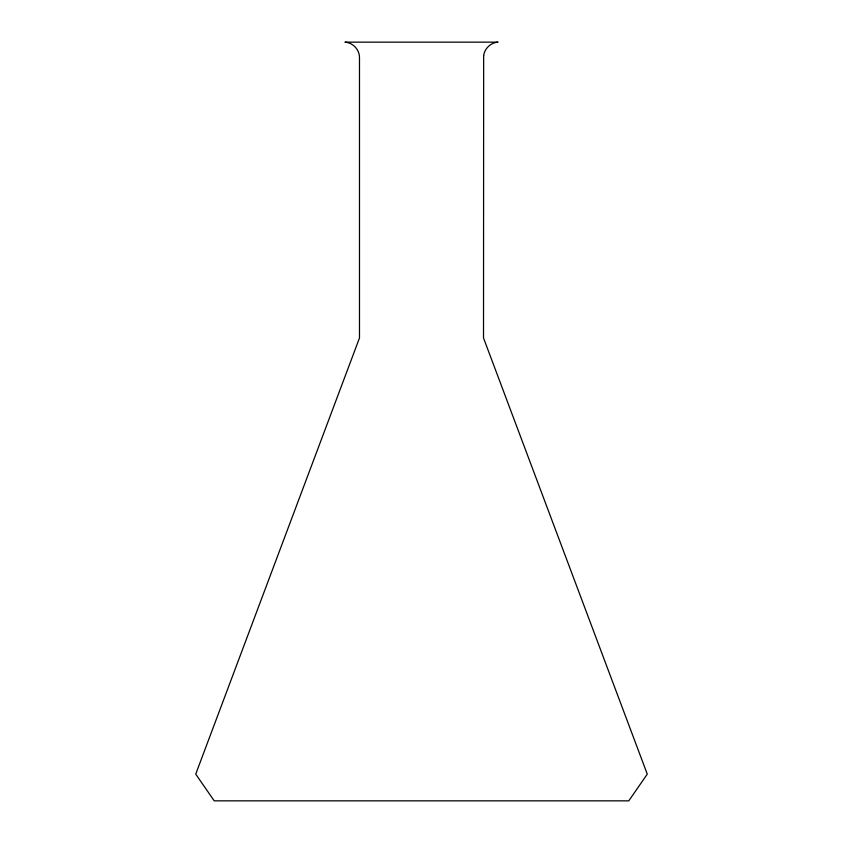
<?xml version="1.0" encoding="UTF-8"?>
<svg xmlns="http://www.w3.org/2000/svg" width="843" height="843" viewBox="0 0 843 843"><rect width="100%" height="100%" fill="white"/><g stroke="black" fill="none" stroke-linecap="round" stroke-linejoin="round"><path stroke-width="1.26" d="M483.661 55.596L483.513 337.98L647.276 774.137L628.773 800.85L214.227 800.85L195.724 774.137L359.487 337.98L359.487 57.735C359.634 49.769 352.89 42.54 344.935 42.15L498.065 42.15C490.879 42.54 484.556 48.462 483.661 55.596"/></g></svg>
